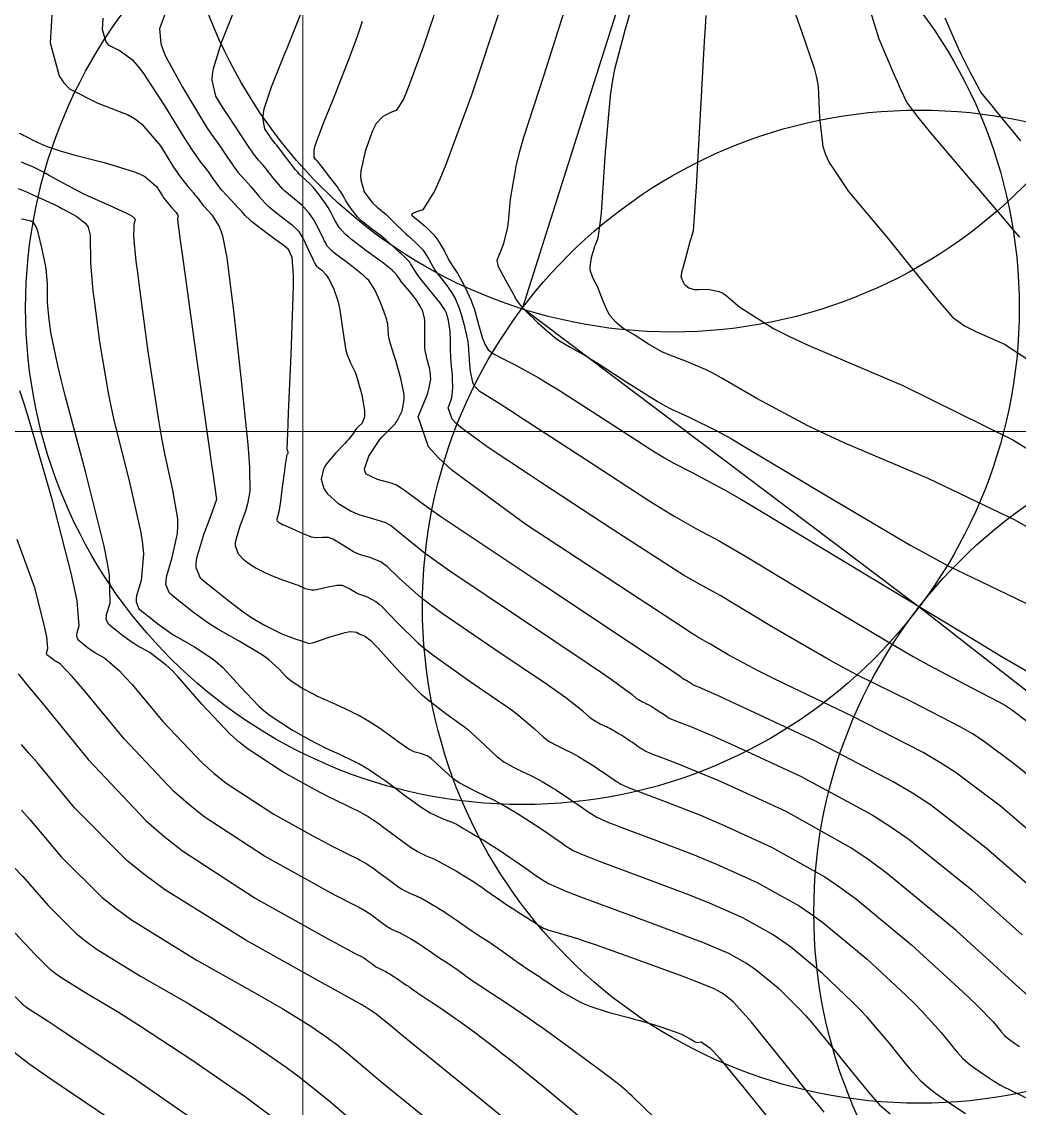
# Model space of a CAD drawing. Header units: metres. Extents: x 837117 to 838477, y 1189012 to 1191015.
# Drawn here: x 837660.1 to 837718.3, y 1189774.3 to 1189837.8 of the extents above; entities that cross this region are included whole.
import ezdxf

# ---------------------------------------------------------------- set-up
doc = ezdxf.new("R2010")
doc.units = ezdxf.units.M
doc.header["$LTSCALE"] = 0.3
for name, color, linetype in [('CIRCULOS', 60, 'Continuous'), ('COTAS 10', 1, 'Continuous'), ('COTAS INT', 252, 'Continuous'), ('LINEA_DE_CEROS', 61, 'Continuous')]:
    doc.layers.add(name, color=color, linetype=linetype)
doc.layers.add('COORD', color=7, linetype='Continuous', lineweight=20)

msp = doc.modelspace()

# ---------------------------------------------------------------- linework, layer by layer
at = {"layer": 'CIRCULOS'}
for centre in [(837698.085, 1189848.677), (837689.342, 1189821.084), (837712.507, 1189803.637), (837735.353, 1189785.775)]:
    msp.add_circle(centre, 29, dxfattribs=at)
at = {"layer": 'COORD'}
for p, q in [((837676.514, 1189013.872), (837676.514, 1191013.872)), ((837476.514, 1189813.872), (838476.514, 1189813.872))]:
    msp.add_line(p, q, dxfattribs=at)
at = {"layer": 'COTAS 10'}
for points, elevation in [([(837719.388, 1189807.948), (837718.111, 1189808.69), (837713.02, 1189811.115), (837708.161, 1189813.188), (837707.031, 1189813.707), (837705.993, 1189814.203), (837703.02, 1189815.797), (837700.938, 1189817.009), (837700.461, 1189817.265), (837700.027, 1189817.486), (837698.823, 1189817.995), (837697.937, 1189818.317), (837697.705, 1189818.42), (837697.478, 1189818.529), (837696.705, 1189818.973), (837696.07, 1189819.381), (837695.931, 1189819.468), (837695.806, 1189819.543), (837695.489, 1189819.72), (837695.25, 1189819.863), (837695.175, 1189819.917), (837695.097, 1189819.977), (837694.786, 1189820.248), (837694.471, 1189820.626), (837694.391, 1189820.754), (837694.313, 1189820.893), (837694.058, 1189821.481), (837693.824, 1189822.083), (837693.76, 1189822.231), (837693.696, 1189822.37), (837693.469, 1189822.807), (837693.319, 1189823.228), (837693.303, 1189823.358), (837693.3, 1189823.493), (837693.382, 1189824.028), (837693.535, 1189824.553), (837693.576, 1189824.682), (837693.617, 1189824.804), (837693.756, 1189825.185), (837693.904, 1189826.154), (837693.949, 1189826.647), (837693.996, 1189827.237), (837694.18, 1189830.18), (837694.481, 1189833.461), (837694.601, 1189834.263), (837694.736, 1189835.021), (837695.359, 1189837.375), (837696.227, 1189840.4)], 1720), ([(837719.432, 1189790.126), (837717.242, 1189791.978), (837714.602, 1189793.98), (837713.702, 1189794.547), (837712.727, 1189795.121), (837708.596, 1189797.242), (837704.679, 1189799.105), (837703.841, 1189799.516), (837703.109, 1189799.882), (837701.353, 1189800.823), (837700.484, 1189801.347), (837700.311, 1189801.449), (837700.167, 1189801.533), (837699.89, 1189801.68), (837699.575, 1189801.863), (837699.407, 1189801.968), (837699.204, 1189802.098), (837698.18, 1189802.764), (837696.091, 1189804.134), (837689.534, 1189808.437), (837685.214, 1189811.604), (837684.44, 1189812.321), (837683.85, 1189812.969), (837683.246, 1189814.729), (837683.721, 1189815.86), (837683.811, 1189816.111), (837683.883, 1189816.335), (837683.993, 1189816.92), (837683.957, 1189817.345), (837683.937, 1189817.468), (837683.912, 1189817.594), (837683.784, 1189818.068), (837683.665, 1189818.598), (837683.647, 1189818.758), (837683.634, 1189818.925), (837683.638, 1189819.577), (837683.648, 1189820.2), (837683.638, 1189820.348), (837683.623, 1189820.485), (837683.523, 1189820.893), (837683.321, 1189821.277), (837683.242, 1189821.4), (837683.152, 1189821.529), (837682.742, 1189822.054), (837682.348, 1189822.533), (837682.269, 1189822.633), (837682.202, 1189822.718), (837682.069, 1189822.911), (837682.013, 1189823.006), (837681.995, 1189823.03), (837681.976, 1189823.054), (837681.899, 1189823.13), (837681.808, 1189823.21), (837681.78, 1189823.235), (837681.752, 1189823.262), (837681.639, 1189823.371), (837681.348, 1189823.607), (837681.206, 1189823.713), (837681.037, 1189823.838), (837680.209, 1189824.44), (837679.36, 1189825.082), (837679.18, 1189825.233), (837679.022, 1189825.373), (837678.65, 1189825.779), (837678.446, 1189826.105), (837678.395, 1189826.195), (837678.346, 1189826.283), (837678.191, 1189826.598), (837677.998, 1189826.952), (837677.927, 1189827.065), (837677.847, 1189827.185), (837677.493, 1189827.67), (837677.117, 1189828.131), (837677.024, 1189828.235), (837676.935, 1189828.329), (837676.654, 1189828.581), (837676.336, 1189828.882), (837676.225, 1189829.007), (837676.103, 1189829.149), (837675.579, 1189829.813), (837675.093, 1189830.453), (837674.995, 1189830.58), (837674.914, 1189830.685), (837674.752, 1189830.887), (837674.648, 1189831.023), (837674.604, 1189831.088), (837674.552, 1189831.164), (837674.308, 1189831.538), (837674.19, 1189832.188), (837674.218, 1189832.439), (837674.273, 1189832.72), (837674.688, 1189833.991), (837675.274, 1189835.451), (837675.436, 1189835.852), (837675.598, 1189836.251), (837676.181, 1189837.679), (837676.699, 1189838.972)], 1710), ([(837659.956, 1189831.29), (837660.119, 1189831.223), (837660.244, 1189831.16), (837660.285, 1189831.139), (837660.33, 1189831.115), (837660.514, 1189831.011), (837660.796, 1189830.867), (837660.901, 1189830.818), (837661.018, 1189830.764), (837661.541, 1189830.536), (837662.424, 1189830.233), (837662.768, 1189830.133), (837663.156, 1189830.024), (837664.917, 1189829.573), (837666.629, 1189829.056), (837666.986, 1189828.907), (837667.292, 1189828.755), (837667.973, 1189828.184), (837668.321, 1189827.639), (837668.417, 1189827.503), (837668.513, 1189827.373), (837668.858, 1189826.958), (837669.127, 1189826.651), (837669.175, 1189826.589), (837669.212, 1189826.537), (837669.251, 1189826.435), (837669.223, 1189826.381), (837669.218, 1189826.359), (837669.214, 1189826.334), (837669.209, 1189826.22), (837669.384, 1189824.879), (837669.494, 1189824.08), (837669.629, 1189823.096), (837670.34, 1189817.998), (837671.052, 1189812.919), (837671.188, 1189811.947), (837671.299, 1189811.164), (837671.479, 1189809.901), (837671.367, 1189809.562), (837671.294, 1189809.36), (837671.202, 1189809.112), (837670.714, 1189807.826), (837670.314, 1189806.475), (837670.277, 1189806.186), (837670.272, 1189805.933), (837670.521, 1189805.326), (837671.056, 1189804.894), (837671.42, 1189804.601), (837672.2, 1189803.973), (837673.043, 1189803.335), (837673.27, 1189803.178), (837673.495, 1189803.029), (837674.286, 1189802.558), (837675.024, 1189802.186), (837675.215, 1189802.098), (837675.4, 1189802.017), (837676.021, 1189801.779), (837676.503, 1189801.617), (837676.6, 1189801.584), (837676.682, 1189801.555), (837676.847, 1189801.493), (837677.088, 1189801.535), (837677.218, 1189801.572), (837677.376, 1189801.621), (837678.172, 1189801.887), (837678.993, 1189802.134), (837679.166, 1189802.169), (837679.316, 1189802.19), (837679.659, 1189802.149), (837679.846, 1189802.034), (837679.898, 1189802.009), (837679.949, 1189801.987), (837680.13, 1189801.933), (837680.511, 1189801.633), (837680.688, 1189801.456), (837680.895, 1189801.239), (837681.902, 1189800.117), (837683.09, 1189798.856), (837683.413, 1189798.552), (837683.733, 1189798.268), (837684.864, 1189797.403), (837685.895, 1189796.666), (837686.151, 1189796.462), (837686.395, 1189796.259), (837687.169, 1189795.525), (837687.864, 1189794.874), (837688.058, 1189794.723), (837688.252, 1189794.585), (837688.957, 1189794.191), (837689.623, 1189793.883), (837689.792, 1189793.799), (837689.955, 1189793.716), (837690.489, 1189793.42), (837690.97, 1189793.131), (837691.099, 1189793.051), (837691.226, 1189792.972), (837691.673, 1189792.69), (837692.107, 1189792.405), (837692.227, 1189792.324), (837692.346, 1189792.242), (837692.775, 1189791.94), (837693.173, 1189791.66), (837693.273, 1189791.593), (837693.368, 1189791.53), (837693.677, 1189791.338), (837694.359, 1189791.039), (837694.691, 1189790.909), (837695.084, 1189790.759), (837697.017, 1189790.044), (837699.364, 1189789.142), (837700.017, 1189788.874), (837700.672, 1189788.597), (837703.051, 1189787.531), (837705.488, 1189786.163), (837706.179, 1189785.697), (837706.877, 1189785.192), (837709.46, 1189783.051), (837711.723, 1189780.941), (837712.221, 1189780.455), (837712.662, 1189780.013), (837713.789, 1189778.77), (837714.446, 1189777.951), (837714.59, 1189777.775), (837714.719, 1189777.622), (837715.048, 1189777.249), (837715.361, 1189776.976), (837715.479, 1189776.884), (837715.611, 1189776.785), (837716.202, 1189776.37), (837716.776, 1189775.986), (837716.897, 1189775.907), (837717.001, 1189775.84), (837717.242, 1189775.696), (837717.548, 1189775.545), (837717.693, 1189775.473), (837717.865, 1189775.389), (837718.706, 1189774.976)], 1700), ([(837697.09, 1189773.749), (837696.418, 1189774.395), (837695.748, 1189775.042), (837695.594, 1189775.187), (837695.453, 1189775.318), (837695.054, 1189775.667), (837694.437, 1189776.14), (837694.158, 1189776.349), (837693.831, 1189776.592), (837692.262, 1189777.751), (837690.542, 1189778.999), (837690.121, 1189779.298), (837689.723, 1189779.578), (837688.488, 1189780.419), (837687.541, 1189781.044), (837687.325, 1189781.186), (837687.129, 1189781.316), (837686.59, 1189781.673), (837686.187, 1189781.947), (837686.077, 1189782.023), (837685.969, 1189782.1), (837685.581, 1189782.381), (837685.225, 1189782.638), (837685.135, 1189782.7), (837685.05, 1189782.758), (837684.774, 1189782.933), (837684.51, 1189783.099), (837684.432, 1189783.15), (837684.352, 1189783.204), (837684.046, 1189783.418), (837683.734, 1189783.639), (837683.649, 1189783.697), (837683.566, 1189783.753), (837683.275, 1189783.945), (837682.994, 1189784.122), (837682.918, 1189784.169), (837682.842, 1189784.215), (837682.575, 1189784.375), (837682.317, 1189784.515), (837682.247, 1189784.55), (837682.178, 1189784.582), (837681.934, 1189784.682), (837681.648, 1189784.822), (837681.553, 1189784.88), (837681.45, 1189784.947), (837681.023, 1189785.254), (837680.6, 1189785.571), (837680.502, 1189785.643), (837680.411, 1189785.707), (837680.147, 1189785.884), (837679.912, 1189786.018), (837679.839, 1189786.056), (837679.763, 1189786.094), (837679.458, 1189786.235), (837678.464, 1189786.755), (837677.954, 1189787.033), (837677.341, 1189787.368), (837674.279, 1189789.061), (837670.756, 1189791.371), (837669.853, 1189792.096), (837668.982, 1189792.857), (837666.098, 1189795.913), (837663.895, 1189798.591), (837663.452, 1189799.114), (837663.083, 1189799.541), (837662.353, 1189800.297), (837662.123, 1189800.427), (837662.068, 1189800.461), (837662.016, 1189800.494), (837661.861, 1189800.606), (837661.742, 1189800.702), (837661.687, 1189800.747), (837661.605, 1189800.812), (837661.567, 1189800.905), (837661.568, 1189800.944), (837661.573, 1189800.988), (837661.634, 1189801.194), (837661.575, 1189801.884), (837661.504, 1189802.234), (837661.41, 1189802.652), (837660.876, 1189804.734), (837659.839, 1189807.552)], 1690), ([(837674.711, 1189773.836), (837673.957, 1189774.407), (837673.17, 1189774.987), (837670.047, 1189777.156), (837667.055, 1189779.117), (837666.35, 1189779.566), (837665.698, 1189779.973), (837663.79, 1189781.106), (837662.398, 1189781.972), (837662.072, 1189782.212), (837661.771, 1189782.452), (837660.899, 1189783.319), (837659.714, 1189784.591)], 1680)]:
    msp.add_lwpolyline(points, dxfattribs=dict(at, elevation=elevation))
at = {"layer": 'COTAS INT'}
for points, elevation in [([(837684.48, 1189839.124), (837683.574, 1189836.365), (837682.717, 1189834.058), (837682.532, 1189833.61), (837682.37, 1189833.245), (837681.975, 1189832.615), (837681.704, 1189832.507), (837681.62, 1189832.47), (837681.533, 1189832.431), (837681.186, 1189832.268), (837680.807, 1189831.854), (837680.698, 1189831.657), (837680.589, 1189831.425), (837680.182, 1189830.29), (837679.917, 1189829.087), (837679.896, 1189828.812), (837679.898, 1189828.562), (837680.098, 1189827.871), (837680.429, 1189827.412), (837680.514, 1189827.309), (837680.596, 1189827.216), (837680.868, 1189826.967), (837681.178, 1189826.715), (837681.284, 1189826.62), (837681.4, 1189826.514), (837681.89, 1189826.04), (837682.406, 1189825.539), (837682.538, 1189825.416), (837682.665, 1189825.299), (837683.084, 1189824.932), (837683.439, 1189824.58), (837683.527, 1189824.473), (837683.61, 1189824.362), (837683.868, 1189823.925), (837684.125, 1189823.464), (837684.206, 1189823.337), (837684.292, 1189823.211), (837684.639, 1189822.758), (837684.985, 1189822.311), (837685.071, 1189822.188), (837685.152, 1189822.066), (837685.409, 1189821.626), (837685.63, 1189821.121), (837685.688, 1189820.957), (837685.746, 1189820.783), (837685.947, 1189820.07), (837686.103, 1189819.384), (837686.134, 1189819.227), (837686.158, 1189819.085), (837686.198, 1189818.692), (837686.214, 1189818.308), (837686.224, 1189818.172), (837686.236, 1189818.022), (837686.299, 1189817.373), (837686.425, 1189816.752), (837686.477, 1189816.62), (837686.537, 1189816.506), (837686.814, 1189816.238), (837687.973, 1189815.526), (837688.588, 1189815.131), (837689.331, 1189814.651), (837693.078, 1189812.206), (837696.844, 1189809.765), (837697.599, 1189809.289), (837698.228, 1189808.898), (837699.463, 1189808.206), (837700.815, 1189807.486), (837701.518, 1189807.078), (837702.364, 1189806.578), (837706.61, 1189804.021), (837711.127, 1189801.323), (837712.144, 1189800.735), (837713.061, 1189800.216), (837715.528, 1189798.919), (837717.148, 1189798.087), (837717.53, 1189797.862), (837717.884, 1189797.639), (837718.919, 1189796.855)], 1714), ([(837692.032, 1189839.239), (837690.598, 1189834.682), (837689.399, 1189831.038), (837689.164, 1189830.214), (837688.969, 1189829.469), (837688.615, 1189827.444), (837688.502, 1189826.121), (837688.461, 1189825.819), (837688.414, 1189825.544), (837688.209, 1189824.784), (837688.012, 1189824.288), (837687.971, 1189824.18), (837687.935, 1189824.085), (837687.855, 1189823.847), (837687.905, 1189823.579), (837687.951, 1189823.465), (837688.012, 1189823.334), (837688.349, 1189822.714), (837688.708, 1189822.088), (837688.782, 1189821.952), (837688.846, 1189821.833), (837688.985, 1189821.537), (837689.219, 1189821.219), (837689.342, 1189821.084), (837689.491, 1189820.93), (837690.24, 1189820.208), (837691.092, 1189819.469), (837691.306, 1189819.303), (837691.51, 1189819.155), (837692.164, 1189818.764), (837693.035, 1189818.28), (837693.375, 1189818.074), (837693.758, 1189817.836), (837695.496, 1189816.717), (837697.266, 1189815.608), (837697.669, 1189815.376), (837698.034, 1189815.177), (837699.036, 1189814.732), (837700.732, 1189813.883), (837701.535, 1189813.43), (837702.481, 1189812.883), (837707.102, 1189810.116), (837712.019, 1189807.214), (837713.153, 1189806.581), (837714.188, 1189806.021), (837717.102, 1189804.615), (837719.216, 1189803.608)], 1718), ([(837704.909, 1189839.316), (837705.644, 1189837.195), (837706.369, 1189835.094), (837706.498, 1189834.547), (837706.595, 1189834.014), (837706.685, 1189832.214), (837706.875, 1189830.513), (837707.036, 1189830.043), (837707.243, 1189829.573), (837708.379, 1189827.881), (837709.822, 1189826.167), (837710.222, 1189825.684), (837710.623, 1189825.197), (837712.074, 1189823.405), (837713.321, 1189821.861), (837713.594, 1189821.53), (837713.835, 1189821.24), (837714.442, 1189820.543), (837715.152, 1189820.043), (837715.458, 1189819.879), (837715.81, 1189819.703), (837717.478, 1189818.972), (837720.573, 1189816.949)], 1724), ([(837718.375, 1189825.208), (837717.956, 1189825.703), (837717.48, 1189826.263), (837715.285, 1189828.836), (837713.183, 1189831.317), (837712.767, 1189831.819), (837712.421, 1189832.243), (837711.771, 1189833.106), (837711.414, 1189833.877), (837711.253, 1189834.242), (837711.067, 1189834.672), (837710.17, 1189836.772), (837709.336, 1189839.506)], 1726), ([(837661.888, 1189838.509), (837661.78, 1189836.559), (837662.3, 1189834.641), (837662.572, 1189834.232), (837662.9, 1189833.877), (837664.546, 1189833.039), (837666.33, 1189832.36), (837666.745, 1189832.105), (837667.125, 1189831.822), (837668.213, 1189830.558), (837668.982, 1189829.31), (837669.162, 1189829.036), (837669.327, 1189828.793), (837669.804, 1189828.174), (837670.134, 1189827.804), (837670.207, 1189827.717), (837670.273, 1189827.638), (837670.443, 1189827.407), (837670.634, 1189827.16), (837670.712, 1189827.07), (837670.8, 1189826.97), (837671.211, 1189826.53), (837671.639, 1189825.838), (837671.738, 1189825.579), (837671.828, 1189825.291), (837672.085, 1189824.006), (837672.34, 1189821.984), (837672.429, 1189821.231), (837672.525, 1189820.394), (837672.942, 1189816.672), (837673.302, 1189813.108), (837673.364, 1189812.37), (837673.409, 1189811.74), (837673.433, 1189810.364), (837673.292, 1189809.645), (837673.233, 1189809.43), (837673.166, 1189809.207), (837672.851, 1189808.344), (837672.605, 1189807.547), (837672.581, 1189807.365), (837672.577, 1189807.202), (837672.72, 1189806.753), (837673.043, 1189806.42), (837673.153, 1189806.328), (837673.27, 1189806.237), (837673.767, 1189805.911), (837674.344, 1189805.606), (837674.513, 1189805.528), (837674.686, 1189805.453), (837675.344, 1189805.207), (837675.961, 1189804.992), (837676.109, 1189804.937), (837676.246, 1189804.884), (837676.655, 1189804.707), (837677.056, 1189804.619), (837677.188, 1189804.621), (837677.329, 1189804.635), (837677.91, 1189804.782), (837678.506, 1189804.903), (837678.655, 1189804.901), (837678.797, 1189804.884), (837679.255, 1189804.692), (837679.664, 1189804.441), (837679.776, 1189804.387), (837679.888, 1189804.339), (837680.284, 1189804.22), (837680.789, 1189803.941), (837680.969, 1189803.793), (837681.166, 1189803.613), (837682.019, 1189802.705), (837683.263, 1189801.503), (837683.706, 1189801.138), (837684.191, 1189800.758), (837686.298, 1189799.269), (837688.321, 1189797.886), (837688.754, 1189797.573), (837689.131, 1189797.29), (837690.03, 1189796.523), (837690.57, 1189796.017), (837690.721, 1189795.9), (837690.871, 1189795.792), (837691.419, 1189795.486), (837691.936, 1189795.247), (837692.068, 1189795.182), (837692.194, 1189795.117), (837692.609, 1189794.887), (837692.983, 1189794.662), (837693.083, 1189794.601), (837693.183, 1189794.539), (837693.53, 1189794.32), (837693.867, 1189794.098), (837694.053, 1189793.972), (837694.386, 1189793.737), (837694.695, 1189793.52), (837694.773, 1189793.467), (837694.847, 1189793.418), (837695.087, 1189793.269), (837695.617, 1189793.037), (837695.874, 1189792.936), (837696.18, 1189792.819), (837697.682, 1189792.264), (837699.738, 1189791.454), (837700.393, 1189791.177), (837701.084, 1189790.876), (837703.889, 1189789.6), (837706.995, 1189787.857), (837707.876, 1189787.262), (837708.767, 1189786.618), (837712.058, 1189783.889), (837714.83, 1189781.344), (837715.392, 1189780.816), (837715.865, 1189780.364), (837716.834, 1189779.373), (837717.168, 1189778.956), (837717.242, 1189778.866), (837717.307, 1189778.787), (837717.475, 1189778.598), (837717.635, 1189778.458), (837717.695, 1189778.411), (837717.763, 1189778.361), (837718.064, 1189778.149), (837718.356, 1189777.954)], 1702), ([(837668.521, 1189838.398), (837668.157, 1189837.383), (837668.225, 1189836.527), (837668.347, 1189836.181), (837668.514, 1189835.787), (837669.49, 1189833.967), (837670.542, 1189832.218), (837670.757, 1189831.869), (837670.939, 1189831.578), (837671.32, 1189831.016), (837671.538, 1189830.74), (837671.617, 1189830.629), (837671.704, 1189830.503), (837672.084, 1189829.927), (837672.507, 1189829.307), (837672.621, 1189829.155), (837672.733, 1189829.01), (837673.127, 1189828.558), (837673.489, 1189828.166), (837673.581, 1189828.06), (837673.67, 1189827.956), (837673.965, 1189827.588), (837674.317, 1189827.2), (837674.443, 1189827.083), (837674.582, 1189826.961), (837675.184, 1189826.487), (837675.767, 1189826.04), (837675.893, 1189825.935), (837676.003, 1189825.839), (837676.275, 1189825.561), (837676.47, 1189825.256), (837676.532, 1189825.143), (837676.597, 1189825.017), (837676.862, 1189824.461), (837677.099, 1189823.938), (837677.147, 1189823.834), (837677.188, 1189823.747), (837677.272, 1189823.581), (837677.347, 1189823.506), (837677.382, 1189823.476), (837677.423, 1189823.443), (837677.626, 1189823.293), (837677.878, 1189823.025), (837677.951, 1189822.919), (837678.025, 1189822.798), (837678.303, 1189822.245), (837678.559, 1189821.49), (837678.619, 1189821.242), (837678.674, 1189820.977), (837678.836, 1189819.88), (837678.99, 1189818.838), (837679.04, 1189818.608), (837679.093, 1189818.403), (837679.314, 1189817.874), (837679.56, 1189817.366), (837679.63, 1189817.174), (837679.7, 1189816.961), (837679.958, 1189816.007), (837680.121, 1189815.085), (837680.131, 1189814.893), (837680.126, 1189814.727), (837679.981, 1189814.355), (837679.753, 1189814.144), (837679.695, 1189814.08), (837679.639, 1189814.014), (837679.458, 1189813.757), (837679.198, 1189813.415), (837679.093, 1189813.295), (837678.974, 1189813.165), (837678.423, 1189812.604), (837677.904, 1189811.988), (837677.805, 1189811.823), (837677.725, 1189811.66), (837677.596, 1189811.091), (837677.743, 1189810.54), (837677.837, 1189810.388), (837677.954, 1189810.236), (837678.57, 1189809.691), (837679.346, 1189809.224), (837679.564, 1189809.121), (837679.785, 1189809.029), (837680.593, 1189808.795), (837681.346, 1189808.558), (837681.531, 1189808.465), (837681.706, 1189808.36), (837682.255, 1189807.883), (837683.608, 1189806.796), (837684.291, 1189806.308), (837685.107, 1189805.738), (837689.165, 1189803.001), (837693.174, 1189800.325), (837693.959, 1189799.794), (837694.602, 1189799.353), (837695.752, 1189798.518), (837695.982, 1189798.303), (837696.046, 1189798.253), (837696.11, 1189798.207), (837696.344, 1189798.077), (837696.564, 1189797.975), (837696.62, 1189797.947), (837696.674, 1189797.919), (837696.851, 1189797.821), (837697.01, 1189797.726), (837697.053, 1189797.699), (837697.095, 1189797.673), (837697.243, 1189797.58), (837697.387, 1189797.485), (837697.426, 1189797.458), (837697.466, 1189797.431), (837697.608, 1189797.331), (837697.773, 1189797.216), (837697.804, 1189797.196), (837697.906, 1189797.132), (837698.132, 1189797.033), (837698.242, 1189796.99), (837698.372, 1189796.94), (837699.012, 1189796.704), (837700.488, 1189796.078), (837701.145, 1189795.783), (837701.909, 1189795.435), (837705.566, 1189793.738), (837709.751, 1189791.479), (837710.849, 1189790.776), (837711.92, 1189790.04), (837715.566, 1189787.102), (837718.505, 1189784.475)], 1706), ([(837718.969, 1189787.301), (837716.404, 1189789.54), (837713.157, 1189792.058), (837712.106, 1189792.741), (837710.989, 1189793.417), (837706.404, 1189795.807), (837702.321, 1189797.714), (837701.52, 1189798.086), (837700.863, 1189798.39), (837699.677, 1189798.923), (837699.468, 1189799.001), (837699.426, 1189799.017), (837699.39, 1189799.031), (837699.316, 1189799.063), (837699.283, 1189799.084), (837699.273, 1189799.091), (837699.262, 1189799.098), (837699.219, 1189799.128), (837699.172, 1189799.161), (837699.159, 1189799.17), (837699.147, 1189799.179), (837699.1, 1189799.21), (837699.051, 1189799.24), (837699.037, 1189799.249), (837699.023, 1189799.257), (837698.971, 1189799.288), (837698.914, 1189799.32), (837698.896, 1189799.329), (837698.878, 1189799.339), (837698.806, 1189799.372), (837698.73, 1189799.414), (837698.709, 1189799.429), (837698.688, 1189799.446), (837698.612, 1189799.516), (837697.338, 1189800.385), (837696.561, 1189800.904), (837695.6, 1189801.545), (837690.599, 1189804.867), (837685.564, 1189808.228), (837684.583, 1189808.893), (837683.781, 1189809.443), (837682.372, 1189810.471), (837681.995, 1189810.73), (837681.843, 1189810.795), (837681.67, 1189810.857), (837680.871, 1189811.058), (837680.228, 1189811.38), (837680.152, 1189811.519), (837680.121, 1189811.679), (837680.38, 1189812.436), (837680.895, 1189813.217), (837681.025, 1189813.393), (837681.151, 1189813.55), (837681.561, 1189813.969), (837681.907, 1189814.323), (837681.991, 1189814.439), (837682.07, 1189814.563), (837682.317, 1189815.076), (837682.437, 1189815.709), (837682.437, 1189815.908), (837682.423, 1189816.118), (837682.25, 1189816.963), (837682.003, 1189817.8), (837681.941, 1189818.004), (837681.883, 1189818.197), (837681.695, 1189818.795), (837681.564, 1189819.27), (837681.541, 1189819.385), (837681.523, 1189819.493), (837681.504, 1189819.825), (837681.476, 1189820.164), (837681.451, 1189820.277), (837681.42, 1189820.398), (837681.245, 1189820.901), (837681.028, 1189821.438), (837680.969, 1189821.579), (837680.911, 1189821.717), (837680.707, 1189822.189), (837680.367, 1189822.68), (837680.224, 1189822.83), (837680.059, 1189822.986), (837679.287, 1189823.601), (837678.529, 1189824.165), (837678.373, 1189824.289), (837678.241, 1189824.399), (837677.961, 1189824.68), (837677.817, 1189824.926), (837677.771, 1189825.014), (837677.723, 1189825.11), (837677.526, 1189825.53), (837677.298, 1189825.985), (837677.229, 1189826.104), (837677.158, 1189826.22), (837676.884, 1189826.616), (837676.56, 1189826.985), (837676.458, 1189827.085), (837676.351, 1189827.184), (837675.919, 1189827.534), (837675.459, 1189827.922), (837675.334, 1189828.045), (837675.21, 1189828.175), (837674.772, 1189828.701), (837674.382, 1189829.204), (837674.288, 1189829.32), (837674.201, 1189829.426), (837673.939, 1189829.722), (837673.646, 1189830.086), (837673.539, 1189830.235), (837673.422, 1189830.404), (837672.904, 1189831.186), (837672.419, 1189831.936), (837672.321, 1189832.084), (837672.24, 1189832.207), (837672.078, 1189832.437), (837671.946, 1189832.632), (837671.883, 1189832.732), (837671.809, 1189832.853), (837671.444, 1189833.459), (837671.229, 1189834.389), (837671.249, 1189834.714), (837671.303, 1189835.068), (837671.783, 1189836.592), (837672.467, 1189838.338)], 1708), ([(837687.993, 1189838.438), (837686.376, 1189833.514), (837684.848, 1189829.397), (837684.518, 1189828.598), (837684.229, 1189827.946), (837683.524, 1189826.822), (837683.16, 1189826.688), (837683.086, 1189826.66), (837683.025, 1189826.637), (837682.9, 1189826.587), (837682.873, 1189826.556), (837682.873, 1189826.546), (837682.876, 1189826.534), (837682.913, 1189826.482), (837683.066, 1189826.347), (837683.141, 1189826.283), (837683.231, 1189826.206), (837683.676, 1189825.832), (837684.171, 1189825.343), (837684.293, 1189825.194), (837684.408, 1189825.04), (837684.768, 1189824.432), (837685.051, 1189823.878), (837685.117, 1189823.758), (837685.178, 1189823.651), (837685.357, 1189823.385), (837685.545, 1189823.108), (837685.612, 1189822.995), (837685.686, 1189822.867), (837686.007, 1189822.27), (837686.347, 1189821.514), (837686.433, 1189821.286), (837686.515, 1189821.048), (837686.783, 1189820.121), (837687.019, 1189819.294), (837687.081, 1189819.12), (837687.142, 1189818.971), (837687.35, 1189818.629), (837687.7, 1189818.39), (837687.85, 1189818.305), (837688.023, 1189818.212), (837688.84, 1189817.808), (837690.264, 1189817.016), (837690.819, 1189816.679), (837691.445, 1189816.291), (837694.287, 1189814.462), (837697.055, 1189812.687), (837697.634, 1189812.332), (837698.131, 1189812.038), (837699.25, 1189811.469), (837701.139, 1189810.463), (837702.122, 1189809.892), (837703.305, 1189809.194), (837709.238, 1189805.62), (837715.136, 1189802.043), (837716.296, 1189801.344), (837717.251, 1189800.772), (837718.995, 1189799.757)], 1716), ([(837719.069, 1189780.716), (837717.936, 1189781.746), (837714.657, 1189784.728), (837710.656, 1189788.045), (837709.574, 1189788.827), (837708.503, 1189789.55), (837704.728, 1189791.669), (837701.497, 1189793.156), (837700.769, 1189793.48), (837700.113, 1189793.766), (837698.347, 1189794.484), (837697.276, 1189794.88), (837697.058, 1189794.963), (837696.875, 1189795.035), (837696.497, 1189795.2), (837696.326, 1189795.307), (837696.273, 1189795.342), (837696.217, 1189795.379), (837695.997, 1189795.534), (837695.759, 1189795.702), (837695.627, 1189795.792), (837695.386, 1189795.95), (837695.139, 1189796.106), (837695.068, 1189796.15), (837694.996, 1189796.194), (837694.73, 1189796.354), (837694.434, 1189796.518), (837694.344, 1189796.564), (837694.25, 1189796.611), (837693.881, 1189796.781), (837693.491, 1189797), (837693.383, 1189797.076), (837693.276, 1189797.16), (837692.891, 1189797.52), (837691.866, 1189798.322), (837691.356, 1189798.683), (837690.748, 1189799.105), (837687.732, 1189801.135), (837684.649, 1189803.248), (837683.998, 1189803.723), (837683.436, 1189804.15), (837682.137, 1189805.294), (837681.436, 1189805.986), (837681.25, 1189806.129), (837681.068, 1189806.25), (837680.439, 1189806.508), (837679.827, 1189806.691), (837679.655, 1189806.765), (837679.483, 1189806.849), (837678.851, 1189807.235), (837678.279, 1189807.577), (837678.144, 1189807.633), (837678.018, 1189807.673), (837677.648, 1189807.676), (837677.281, 1189807.649), (837677.158, 1189807.67), (837677.024, 1189807.702), (837676.464, 1189807.921), (837675.939, 1189808.169), (837675.828, 1189808.22), (837675.733, 1189808.263), (837675.514, 1189808.354), (837675.397, 1189808.397), (837675.367, 1189808.41), (837675.337, 1189808.424), (837675.234, 1189808.478), (837675.147, 1189808.536), (837675.126, 1189808.552), (837675.106, 1189808.568), (837675.049, 1189808.627), (837675.024, 1189808.706), (837675.025, 1189808.735), (837675.029, 1189808.767), (837675.072, 1189808.909), (837675.154, 1189809.268), (837675.182, 1189809.437), (837675.213, 1189809.637), (837675.344, 1189810.612), (837675.467, 1189811.583), (837675.493, 1189811.781), (837675.514, 1189811.947), (837675.561, 1189812.29), (837675.579, 1189812.406), (837675.583, 1189812.43), (837675.586, 1189812.451), (837675.59, 1189812.494), (837675.598, 1189812.517), (837675.603, 1189812.525), (837675.609, 1189812.533), (837675.641, 1189812.568), (837675.668, 1189812.606), (837675.672, 1189812.617), (837675.673, 1189812.627), (837675.661, 1189812.663), (837675.64, 1189812.716), (837675.635, 1189812.736), (837675.63, 1189812.759), (837675.614, 1189812.864), (837675.64, 1189813.778), (837675.662, 1189814.311), (837675.689, 1189814.965), (837675.837, 1189818.338), (837675.962, 1189821.746), (837675.975, 1189822.422), (837675.978, 1189822.982), (837675.907, 1189824.036), (837675.789, 1189824.288), (837675.762, 1189824.343), (837675.737, 1189824.39), (837675.666, 1189824.506), (837675.446, 1189824.693), (837675.327, 1189824.785), (837675.182, 1189824.895), (837674.449, 1189825.44), (837673.705, 1189826.001), (837673.553, 1189826.121), (837673.424, 1189826.225), (837673.157, 1189826.475), (837672.959, 1189826.708), (837672.874, 1189826.801), (837672.776, 1189826.907), (837672.314, 1189827.393), (837671.82, 1189827.934), (837671.703, 1189828.074), (837671.593, 1189828.21), (837671.264, 1189828.667), (837670.988, 1189829.07), (837670.912, 1189829.173), (837670.836, 1189829.272), (837670.562, 1189829.595), (837670.072, 1189830.288), (837669.86, 1189830.62), (837669.614, 1189831.012), (837668.453, 1189832.932), (837667.207, 1189834.828), (837666.909, 1189835.205), (837666.632, 1189835.517), (837665.799, 1189836.108), (837665.226, 1189836.4), (837665.111, 1189836.524), (837665.017, 1189836.666), (837664.835, 1189837.335), (837664.873, 1189838.015)], 1704), ([(837719.895, 1189792.952), (837718.08, 1189794.416), (837716.243, 1189795.81), (837715.616, 1189796.205), (837714.938, 1189796.604), (837712.062, 1189798.08), (837708.87, 1189799.661), (837707.993, 1189800.126), (837707.118, 1189800.602), (837703.982, 1189802.422), (837701.424, 1189803.963), (837700.915, 1189804.263), (837700.491, 1189804.509), (837699.677, 1189804.943), (837698.751, 1189805.479), (837698.257, 1189805.79), (837697.66, 1189806.17), (837694.645, 1189808.13), (837690.463, 1189810.873), (837689.696, 1189811.376), (837687.336, 1189812.925), (837685.741, 1189814.094), (837685.456, 1189814.358), (837685.238, 1189814.597), (837685.015, 1189815.247), (837685.189, 1189815.723), (837685.222, 1189815.853), (837685.248, 1189815.982), (837685.285, 1189816.439), (837685.268, 1189816.902), (837685.26, 1189817.035), (837685.251, 1189817.169), (837685.207, 1189817.669), (837685.162, 1189818.207), (837685.154, 1189818.364), (837685.146, 1189818.526), (837685.132, 1189819.141), (837685.113, 1189819.716), (837685.103, 1189819.853), (837685.09, 1189819.98), (837685.027, 1189820.357), (837684.946, 1189820.644), (837684.923, 1189820.713), (837684.899, 1189820.779), (837684.811, 1189820.982), (837684.619, 1189821.265), (837684.53, 1189821.381), (837684.425, 1189821.514), (837683.92, 1189822.132), (837683.405, 1189822.77), (837683.295, 1189822.916), (837683.199, 1189823.049), (837682.969, 1189823.418), (837682.811, 1189823.684), (837682.761, 1189823.752), (837682.708, 1189823.817), (837682.491, 1189824.031), (837682.236, 1189824.254), (837682.159, 1189824.325), (837682.079, 1189824.401), (837681.765, 1189824.706), (837681.374, 1189825.06), (837681.245, 1189825.167), (837681.108, 1189825.276), (837680.538, 1189825.703), (837679.973, 1189826.157), (837679.838, 1189826.284), (837679.713, 1189826.412), (837679.339, 1189826.878), (837679.075, 1189827.285), (837679.019, 1189827.375), (837678.97, 1189827.456), (837678.855, 1189827.667), (837678.699, 1189827.92), (837678.624, 1189828.027), (837678.536, 1189828.149), (837678.102, 1189828.725), (837677.674, 1189829.278), (837677.59, 1189829.385), (837677.52, 1189829.473), (837677.389, 1189829.627), (837677.334, 1189829.682), (837677.313, 1189829.708), (837677.288, 1189829.738), (837677.175, 1189829.883), (837677.179, 1189830.293), (837677.229, 1189830.49), (837677.299, 1189830.723), (837677.725, 1189831.865), (837678.288, 1189833.26), (837678.443, 1189833.652), (837678.598, 1189834.047), (837679.159, 1189835.494), (837679.631, 1189836.742), (837679.731, 1189837.011), (837679.817, 1189837.247), (837680.014, 1189837.823)], 1712), ([(837700.041, 1189838.154), (837700.001, 1189837.473), (837699.953, 1189836.642), (837699.717, 1189832.386), (837699.478, 1189828.157), (837699.429, 1189827.342), (837699.388, 1189826.682), (837699.303, 1189825.586), (837699.221, 1189825.321), (837699.182, 1189825.185), (837699.136, 1189825.022), (837698.91, 1189824.209), (837698.695, 1189823.406), (837698.655, 1189823.25), (837698.625, 1189823.123), (837698.588, 1189822.901), (837698.617, 1189822.838), (837698.628, 1189822.811), (837698.64, 1189822.78), (837698.695, 1189822.632), (837698.79, 1189822.467), (837698.828, 1189822.425), (837698.87, 1189822.385), (837699.063, 1189822.254), (837699.368, 1189822.169), (837699.48, 1189822.157), (837699.605, 1189822.151), (837700.158, 1189822.172), (837700.829, 1189822.044), (837701.029, 1189821.944), (837701.234, 1189821.816), (837702.026, 1189821.121), (837703.99, 1189819.887), (837704.935, 1189819.419), (837706.054, 1189818.896), (837711.543, 1189816.554), (837717.97, 1189813.378), (837719.68, 1189812.331)], 1722), ([(837713.988, 1189838.026), (837714.611, 1189836.6), (837714.773, 1189836.248), (837714.93, 1189835.915), (837715.458, 1189834.866), (837715.997, 1189833.858), (837716.098, 1189833.67), (837716.455, 1189833.233), (837716.678, 1189832.96), (837716.955, 1189832.621), (837718.405, 1189830.85)], 1728), ([(837715.195, 1189774.018), (837714.341, 1189774.59), (837713.46, 1189775.209), (837713.263, 1189775.356), (837713.087, 1189775.493), (837712.62, 1189775.901), (837712.13, 1189776.456), (837711.938, 1189776.685), (837711.723, 1189776.947), (837710.745, 1189778.168), (837709.459, 1189779.661), (837709.049, 1189780.095), (837708.617, 1189780.538), (837706.861, 1189782.213), (837704.988, 1189783.766), (837704.481, 1189784.132), (837703.98, 1189784.47), (837702.213, 1189785.462), (837700.26, 1189786.318), (837699.641, 1189786.571), (837698.989, 1189786.83), (837696.352, 1189787.824), (837693.988, 1189788.699), (837693.507, 1189788.883), (837693.102, 1189789.042), (837692.267, 1189789.406), (837691.89, 1189789.641), (837691.773, 1189789.719), (837691.651, 1189789.801), (837691.164, 1189790.143), (837690.64, 1189790.512), (837690.494, 1189790.612), (837690.348, 1189790.711), (837689.817, 1189791.06), (837689.27, 1189791.406), (837689.114, 1189791.502), (837688.956, 1189791.599), (837688.368, 1189791.953), (837687.715, 1189792.315), (837687.516, 1189792.417), (837687.309, 1189792.519), (837686.495, 1189792.896), (837685.677, 1189793.331), (837685.467, 1189793.47), (837685.265, 1189793.618), (837684.597, 1189794.221), (837684.035, 1189794.75), (837683.9, 1189794.851), (837683.774, 1189794.933), (837683.393, 1189795.063), (837682.997, 1189795.169), (837682.862, 1189795.235), (837682.715, 1189795.317), (837682.091, 1189795.746), (837681.412, 1189796.248), (837681.229, 1189796.376), (837681.05, 1189796.5), (837680.423, 1189796.908), (837679.748, 1189797.292), (837679.538, 1189797.401), (837679.318, 1189797.511), (837678.441, 1189797.915), (837677.565, 1189798.312), (837677.346, 1189798.416), (837677.137, 1189798.519), (837676.466, 1189798.87), (837675.894, 1189799.245), (837675.748, 1189799.362), (837675.607, 1189799.486), (837675.138, 1189799.982), (837674.517, 1189800.558), (837674.28, 1189800.732), (837674.013, 1189800.912), (837672.813, 1189801.616), (837671.559, 1189802.327), (837671.258, 1189802.512), (837670.977, 1189802.692), (837670.132, 1189803.299), (837669.485, 1189803.821), (837669.182, 1189804.065), (837668.737, 1189804.423), (837668.531, 1189804.928), (837668.535, 1189805.138), (837668.566, 1189805.378), (837668.898, 1189806.5), (837669.211, 1189807.908), (837669.229, 1189808.33), (837669.217, 1189808.764), (837668.93, 1189810.447), (837668.418, 1189812.766), (837668.266, 1189813.602), (837668.108, 1189814.523), (837667.499, 1189818.548), (837666.981, 1189822.361), (837666.881, 1189823.147), (837666.8, 1189823.817), (837666.663, 1189825.263), (837666.669, 1189825.831), (837666.677, 1189825.947), (837666.688, 1189826.044), (837666.754, 1189826.248), (837666.578, 1189826.422), (837666.437, 1189826.501), (837666.256, 1189826.593), (837665.267, 1189827.037), (837664.087, 1189827.564), (837663.784, 1189827.709), (837663.493, 1189827.854), (837662.528, 1189828.37), (837661.718, 1189828.825), (837661.523, 1189828.93), (837661.342, 1189829.027), (837660.794, 1189829.3), (837660.27, 1189829.528), (837660.103, 1189829.595)], 1698), ([(837659.907, 1189828.049), (837660.392, 1189827.859), (837660.555, 1189827.789), (837660.731, 1189827.713), (837661.469, 1189827.378), (837662.252, 1189827), (837662.456, 1189826.897), (837662.653, 1189826.795), (837663.32, 1189826.43), (837663.824, 1189826.042), (837663.92, 1189825.926), (837663.997, 1189825.805), (837664.116, 1189825.333), (837664.115, 1189824.781), (837664.117, 1189824.61), (837664.118, 1189824.43), (837664.13, 1189823.712), (837664.221, 1189822.535), (837664.273, 1189822.066), (837664.336, 1189821.534), (837664.659, 1189819.098), (837665.165, 1189816.126), (837665.343, 1189815.258), (837665.538, 1189814.369), (837666.381, 1189810.993), (837667.067, 1189807.967), (837667.164, 1189807.299), (837667.219, 1189806.705), (837667.082, 1189805.173), (837666.818, 1189804.28), (837666.793, 1189804.089), (837666.79, 1189803.922), (837666.954, 1189803.52), (837667.308, 1189803.235), (837667.549, 1189803.041), (837668.065, 1189802.626), (837668.737, 1189802.143), (837668.96, 1189801.999), (837669.2, 1189801.852), (837670.198, 1189801.286), (837671.281, 1189800.569), (837671.573, 1189800.327), (837671.862, 1189800.066), (837672.878, 1189798.965), (837673.95, 1189797.829), (837674.274, 1189797.546), (837674.61, 1189797.276), (837675.919, 1189796.417), (837677.188, 1189795.731), (837677.498, 1189795.57), (837677.79, 1189795.423), (837678.695, 1189794.995), (837679.429, 1189794.656), (837679.613, 1189794.564), (837679.789, 1189794.473), (837680.354, 1189794.152), (837680.987, 1189793.727), (837681.206, 1189793.571), (837681.444, 1189793.399), (837682.46, 1189792.637), (837683.489, 1189791.897), (837683.734, 1189791.738), (837683.964, 1189791.599), (837684.651, 1189791.261), (837685.131, 1189791.083), (837685.23, 1189791.045), (837685.314, 1189791.012), (837685.494, 1189790.932), (837685.68, 1189790.823), (837685.768, 1189790.77), (837685.871, 1189790.709), (837686.377, 1189790.409), (837686.991, 1189790.039), (837687.162, 1189789.934), (837687.334, 1189789.827), (837687.96, 1189789.43), (837688.588, 1189789.018), (837688.761, 1189788.901), (837688.933, 1189788.782), (837689.553, 1189788.346), (837690.128, 1189787.942), (837690.273, 1189787.844), (837690.411, 1189787.753), (837690.857, 1189787.475), (837691.844, 1189787.044), (837692.323, 1189786.856), (837692.891, 1189786.638), (837695.687, 1189785.604), (837698.614, 1189784.518), (837699.265, 1189784.268), (837699.848, 1189784.039), (837701.375, 1189783.393), (837702.472, 1189782.777), (837702.784, 1189782.567), (837703.099, 1189782.339), (837704.262, 1189781.375), (837705.51, 1189780.136), (837705.878, 1189779.735), (837706.256, 1189779.309), (837707.701, 1189777.565), (837709, 1189775.943), (837709.286, 1189775.594), (837709.541, 1189775.29), (837710.193, 1189774.553), (837710.813, 1189774.011)], 1696), ([(837706.952, 1189774.124), (837706.635, 1189774.504), (837706.278, 1189774.939), (837704.656, 1189776.962), (837703.052, 1189778.958), (837702.707, 1189779.375), (837702.403, 1189779.733), (837701.663, 1189780.536), (837701.209, 1189780.913), (837701.086, 1189781.002), (837700.965, 1189781.084), (837700.536, 1189781.324), (837699.609, 1189781.697), (837699.173, 1189781.862), (837698.659, 1189782.054), (837696.156, 1189782.972), (837693.602, 1189783.884), (837693.056, 1189784.072), (837692.58, 1189784.232), (837691.443, 1189784.578), (837690.841, 1189784.749), (837690.703, 1189784.8), (837690.576, 1189784.851), (837690.219, 1189785.049), (837689.901, 1189785.271), (837689.799, 1189785.338), (837689.69, 1189785.408), (837689.246, 1189785.681), (837688.735, 1189786.002), (837688.585, 1189786.101), (837688.43, 1189786.205), (837687.837, 1189786.62), (837687.231, 1189787.048), (837687.068, 1189787.16), (837686.907, 1189787.269), (837686.342, 1189787.641), (837685.799, 1189787.983), (837685.651, 1189788.075), (837685.505, 1189788.164), (837684.988, 1189788.473), (837684.488, 1189788.745), (837684.353, 1189788.812), (837684.219, 1189788.874), (837683.745, 1189789.068), (837683.192, 1189789.34), (837683.007, 1189789.452), (837682.809, 1189789.58), (837681.981, 1189790.176), (837681.163, 1189790.789), (837680.971, 1189790.928), (837680.795, 1189791.054), (837680.285, 1189791.396), (837679.83, 1189791.655), (837679.688, 1189791.728), (837679.54, 1189791.802), (837678.949, 1189792.075), (837678.015, 1189792.533), (837677.65, 1189792.725), (837677.239, 1189792.943), (837675.372, 1189793.965), (837673.325, 1189795.308), (837672.801, 1189795.729), (837672.294, 1189796.171), (837670.618, 1189797.948), (837669.206, 1189799.574), (837668.866, 1189799.923), (837668.548, 1189800.227), (837667.583, 1189800.956), (837666.841, 1189801.377), (837666.663, 1189801.487), (837666.497, 1189801.593), (837665.997, 1189801.953), (837665.613, 1189802.261), (837665.434, 1189802.406), (837665.171, 1189802.618), (837665.049, 1189802.916), (837665.052, 1189803.041), (837665.07, 1189803.183), (837665.266, 1189803.847), (837665.228, 1189805.502), (837665.099, 1189806.269), (837664.917, 1189807.17), (837663.832, 1189811.538), (837662.658, 1189815.971), (837662.421, 1189816.913), (837662.221, 1189817.73), (837661.818, 1189819.648), (837661.692, 1189820.599), (837661.667, 1189820.806), (837661.647, 1189820.989), (837661.612, 1189821.448), (837661.608, 1189821.794), (837661.608, 1189822.024), (837661.611, 1189822.507), (837661.566, 1189823.148), (837661.535, 1189823.365), (837661.497, 1189823.6), (837661.295, 1189824.591), (837661.067, 1189825.491), (837661.012, 1189825.668), (837660.961, 1189825.813), (837660.807, 1189826.078), (837660.697, 1189826.129), (837660.673, 1189826.14), (837660.652, 1189826.149), (837660.601, 1189826.17), (837660.383, 1189826.218), (837660.256, 1189826.244), (837660.101, 1189826.276)], 1694), ([(837659.974, 1189816.269), (837660.253, 1189815.447), (837660.556, 1189814.497), (837661.85, 1189809.994), (837662.977, 1189805.599), (837663.175, 1189804.716), (837663.324, 1189803.978), (837663.45, 1189802.52), (837663.322, 1189802.085), (837663.31, 1189801.992), (837663.308, 1189801.911), (837663.388, 1189801.715), (837663.56, 1189801.576), (837663.678, 1189801.482), (837663.929, 1189801.279), (837664.257, 1189801.044), (837664.365, 1189800.974), (837664.482, 1189800.902), (837664.968, 1189800.626), (837665.815, 1189799.884), (837666.159, 1189799.518), (837666.55, 1189799.083), (837668.358, 1189796.93), (837670.638, 1189794.514), (837671.327, 1189793.912), (837672.041, 1189793.34), (837674.825, 1189791.513), (837677.29, 1189790.156), (837677.802, 1189789.879), (837678.239, 1189789.644), (837679.203, 1189789.155), (837679.651, 1189788.948), (837679.764, 1189788.892), (837679.871, 1189788.836), (837680.216, 1189788.64), (837680.603, 1189788.381), (837680.737, 1189788.285), (837680.882, 1189788.18), (837681.502, 1189787.715), (837682.13, 1189787.263), (837682.28, 1189787.166), (837682.42, 1189787.081), (837682.839, 1189786.875), (837683.198, 1189786.728), (837683.3, 1189786.681), (837683.403, 1189786.63), (837683.782, 1189786.424), (837684.174, 1189786.19), (837684.285, 1189786.122), (837684.396, 1189786.053), (837684.808, 1189785.793), (837685.237, 1189785.511), (837685.359, 1189785.428), (837685.482, 1189785.343), (837685.942, 1189785.019), (837686.391, 1189784.705), (837686.508, 1189784.626), (837686.623, 1189784.55), (837687.01, 1189784.307), (837687.415, 1189784.049), (837687.541, 1189783.964), (837687.672, 1189783.874), (837688.195, 1189783.496), (837688.764, 1189783.084), (837688.924, 1189782.971), (837689.085, 1189782.858), (837689.677, 1189782.457), (837690.348, 1189782.011), (837690.56, 1189781.871), (837690.783, 1189781.724), (837691.68, 1189781.132), (837692.688, 1189780.561), (837692.98, 1189780.427), (837693.278, 1189780.303), (837694.402, 1189779.944), (837695.554, 1189779.643), (837695.869, 1189779.557), (837696.184, 1189779.468), (837697.308, 1189779.136), (837698.265, 1189778.815), (837698.475, 1189778.733), (837698.66, 1189778.655), (837699.129, 1189778.4), (837699.418, 1189778.231), (837699.49, 1189778.207), (837699.559, 1189778.194), (837699.78, 1189778.228), (837700.281, 1189777.876), (837700.527, 1189777.619), (837700.82, 1189777.292), (837702.262, 1189775.537), (837703.796, 1189773.63)], 1692), ([(837659.902, 1189799.712), (837660.575, 1189798.902), (837660.972, 1189798.416), (837661.461, 1189797.818), (837663.987, 1189794.713), (837667.381, 1189791.132), (837668.417, 1189790.233), (837669.494, 1189789.375), (837673.732, 1189786.609), (837677.392, 1189784.58), (837678.105, 1189784.187), (837678.689, 1189783.866), (837679.712, 1189783.314), (837679.874, 1189783.24), (837679.914, 1189783.219), (837679.953, 1189783.199), (837680.078, 1189783.128), (837680.218, 1189783.034), (837680.267, 1189783), (837680.319, 1189782.962), (837680.544, 1189782.793), (837680.771, 1189782.63), (837680.825, 1189782.594), (837680.876, 1189782.564), (837681.028, 1189782.489), (837681.158, 1189782.436), (837681.195, 1189782.419), (837681.232, 1189782.4), (837681.369, 1189782.326), (837681.511, 1189782.241), (837681.551, 1189782.216), (837681.592, 1189782.191), (837681.741, 1189782.097), (837681.896, 1189781.995), (837681.94, 1189781.965), (837681.985, 1189781.935), (837682.151, 1189781.817), (837682.314, 1189781.703), (837682.398, 1189781.647), (837682.538, 1189781.559), (837682.685, 1189781.466), (837682.73, 1189781.435), (837682.778, 1189781.402), (837682.967, 1189781.266), (837683.173, 1189781.116), (837683.231, 1189781.076), (837683.289, 1189781.035), (837683.503, 1189780.889), (837683.79, 1189780.699), (837683.894, 1189780.631), (837684.009, 1189780.555), (837684.513, 1189780.223), (837685.169, 1189779.775), (837685.38, 1189779.627), (837685.604, 1189779.468), (837686.519, 1189778.804), (837687.75, 1189777.865), (837688.175, 1189777.532), (837688.635, 1189777.167), (837690.596, 1189775.587), (837692.55, 1189773.965)], 1688), ([(837689.579, 1189772.681), (837686.137, 1189775.507), (837682.832, 1189778.194), (837682.192, 1189778.715), (837681.67, 1189779.138), (837680.775, 1189779.858), (837680.667, 1189779.937), (837680.64, 1189779.956), (837680.615, 1189779.973), (837680.537, 1189780.027), (837680.477, 1189780.066), (837680.463, 1189780.075), (837680.451, 1189780.083), (837680.417, 1189780.106), (837680.391, 1189780.123), (837680.377, 1189780.133), (837680.353, 1189780.151), (837680.33, 1189780.167), (837680.325, 1189780.171), (837680.319, 1189780.174), (837680.285, 1189780.196), (837680.28, 1189780.199), (837680.275, 1189780.203), (837680.256, 1189780.216), (837680.236, 1189780.23), (837680.231, 1189780.234), (837680.225, 1189780.237), (837680.189, 1189780.261), (837680.185, 1189780.264), (837680.18, 1189780.267), (837680.163, 1189780.277), (837680.147, 1189780.286), (837680.142, 1189780.288), (837680.138, 1189780.29), (837680.122, 1189780.296), (837680.104, 1189780.305), (837680.092, 1189780.313), (837680.065, 1189780.332), (837680.038, 1189780.352), (837680.032, 1189780.357), (837680.026, 1189780.361), (837680.009, 1189780.372), (837679.994, 1189780.381), (837679.99, 1189780.383), (837679.985, 1189780.385), (837679.966, 1189780.394), (837678.913, 1189780.977), (837678.257, 1189781.341), (837677.443, 1189781.792), (837673.185, 1189784.157), (837668.438, 1189787.126), (837667.315, 1189787.959), (837666.276, 1189788.797), (837663.215, 1189791.864), (837661.024, 1189794.511), (837660.533, 1189795.084), (837660.092, 1189795.587)], 1686), ([(837660.094, 1189791.751), (837660.587, 1189791.204), (837662.443, 1189789.016), (837664.812, 1189786.661), (837665.628, 1189786.01), (837666.515, 1189785.358), (837670.297, 1189783.004), (837673.902, 1189780.981), (837674.677, 1189780.536), (837675.354, 1189780.143), (837676.995, 1189779.141), (837677.938, 1189778.487), (837678.176, 1189778.311), (837678.403, 1189778.139), (837679.141, 1189777.538), (837680.395, 1189776.489), (837680.947, 1189776.034), (837681.589, 1189775.508), (837684.648, 1189773.012)], 1684), ([(837659.655, 1189788.419), (837660.151, 1189787.898), (837661.671, 1189786.167), (837663.291, 1189784.557), (837663.85, 1189784.111), (837664.456, 1189783.665), (837667.043, 1189782.055), (837669.8, 1189780.477), (837670.513, 1189780.051), (837671.205, 1189779.63), (837673.521, 1189778.149), (837675.554, 1189776.737), (837676.066, 1189776.359), (837676.557, 1189775.987), (837678.149, 1189774.692), (837679.87, 1189773.229)], 1682), ([(837659.277, 1189781.284), (837660.127, 1189780.47), (837660.251, 1189780.347), (837660.293, 1189780.313), (837660.34, 1189780.279), (837660.537, 1189780.157), (837661.597, 1189779.47), (837662.187, 1189779.08), (837662.906, 1189778.604), (837666.573, 1189776.164), (837670.786, 1189773.237)], 1678), ([(837659.296, 1189777.914), (837660.532, 1189776.959), (837661.117, 1189776.545), (837661.806, 1189776.065), (837665.171, 1189773.79)], 1676)]:
    msp.add_lwpolyline(points, dxfattribs=dict(at, elevation=elevation))
at = {"layer": 'LINEA_DE_CEROS'}
msp.add_lwpolyline([(837698.085, 1189848.677), (837689.342, 1189821.084), (837712.507, 1189803.637), (837735.353, 1189785.775), (837760.703, 1189771.69), (837779.938, 1189749.987), (837771.514, 1189722.238), (837758.693, 1189696.226), (837769.029, 1189669.13), (837764.358, 1189640.436), (837748.053, 1189616.454), (837741.996, 1189588.093), (837732.54, 1189560.678), (837724.959, 1189532.911), (837729.694, 1189504.3), (837736.287, 1189476.06), (837737.58, 1189447.088), (837729.608, 1189419.206), (837725.281, 1189390.53), (837726.152, 1189361.771), (837723.733, 1189332.872)], dxfattribs=at)

doc.saveas('drawing.dxf')
